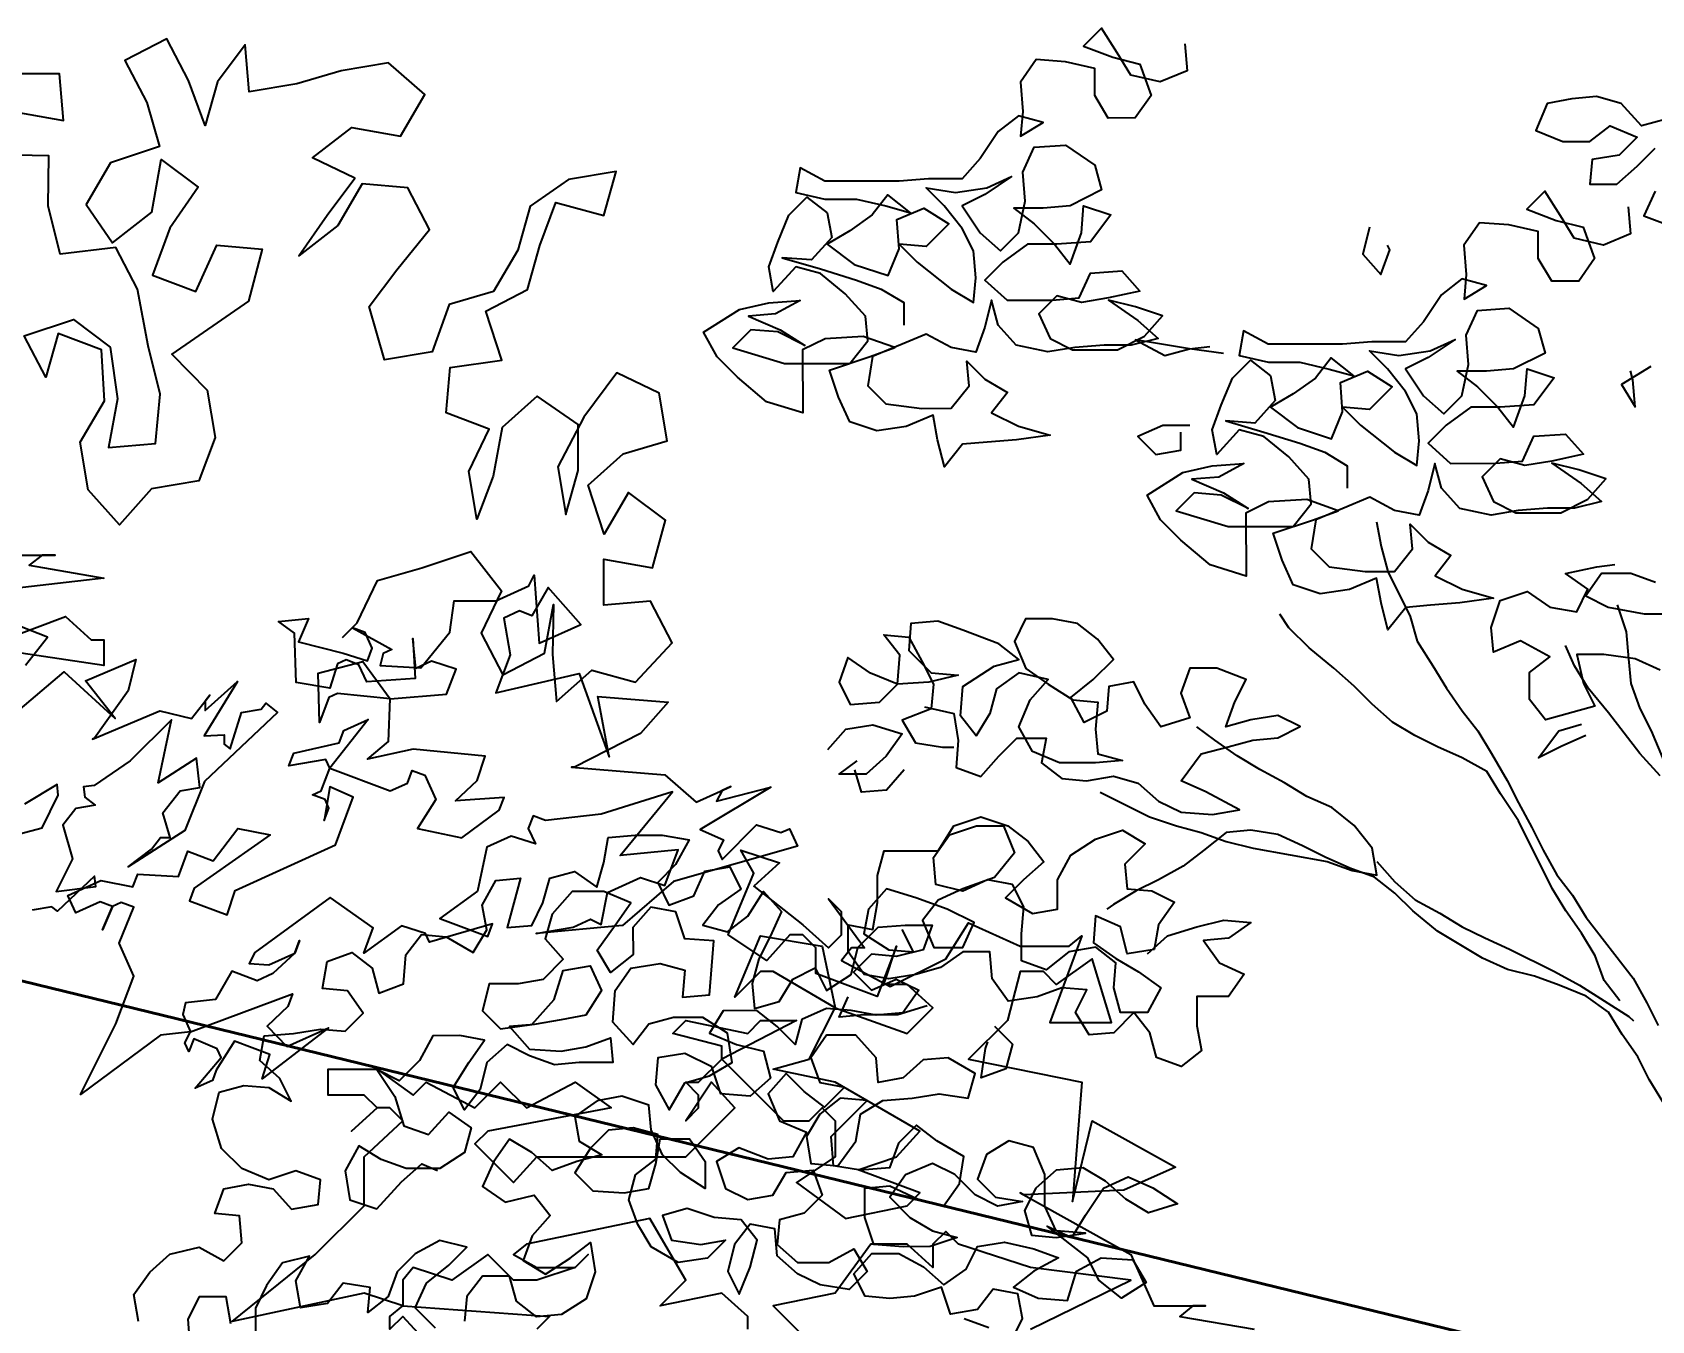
# Model space of a CAD drawing. Header units: millimetres. Extents: x 684983 to 685377, y 990360 to 990509.
# Drawn here: x 685204.124 to 685204.798, y 990444.758 to 990445.294 of the extents above; entities that cross this region are included whole.
import ezdxf

# ---------------------------------------------------------------- set-up
doc = ezdxf.new("R2010")
doc.units = ezdxf.units.MM
doc.header["$PDMODE"] = 35
doc.header["$PDSIZE"] = 0.2
doc.layers.add('BD', color=1, linetype='Continuous', lineweight=40)
for name, color, linetype in [('dim', 7, 'Continuous'), ('MAHAGONY', 7, 'Continuous'), ('SYMBOLS', 7, 'Continuous'), ('VENGA TREE', 7, 'Continuous')]:
    doc.layers.add(name, color=color, linetype=linetype)
doc.styles.add('DIM', font='ARIALN.TTF', dxfattribs={"width": 0.8, "height": 1})
doc.dimstyles.get("Standard").update_dxf_attribs({"dimtxt": 1, "dimasz": 0.18, "dimexe": 0.18, "dimexo": 0.0625, "dimgap": 0.09, "dimtad": 0, "dimrnd": 0.05, "dimzin": 0, "dimdsep": 46, "dimtxsty": 'DIM', "dimcen": 0.09, "dimse1": 1, "dimse2": 1, "dimsd1": 1, "dimsd2": 1, "dimadec": 0, "dimazin": 0, "dimtfac": 1, "dimtix": 1, "dimtofl": 0, "dimtmove": 2, "dimatfit": 3, "dimfxl": 0, "dimtolj": 1, "dimtzin": 0, "dimarcsym": 0})

# ---------------------------------------------------------------- blocks, each defined once
blk = doc.blocks.new('*D57')
at = {"layer": 'Defpoints', "color": 0, "transparency": 16777216}
for p in [(685192.35967, 990448.87212), (685192.10547, 990447.83), (685211.20735, 990443.17057)]:
    blk.add_point(p, dxfattribs=at)
at = {"layer": 'dim', "color": 0, "transparency": 16777216, "insert": (685201.91061, 990446.54241), "char_height": 1, "attachment_point": 5, "rotation": 346.29181, "style": 'DIM'}
blk.add_mtext('\\A1;19.65', dxfattribs=at)
blk = doc.blocks.new('TREE30')
at = {"color": 3, "flags": 128}
for points in [[(-0.17676, 2.78255), (-0.18777, 2.77954), (-0.19678, 2.78954), (-0.2078, 2.79253), (-0.2188, 2.79152), (-0.22981, 2.78951), (-0.23481, 2.7775), (-0.22279, 2.7725), (-0.21078, 2.77252), (-0.20178, 2.77953), (-0.18976, 2.77454), (-0.19776, 2.76652), (-0.20977, 2.76451), (-0.21076, 2.7535), (-0.19875, 2.75351), (-0.18975, 2.76152), (-0.18175, 2.76954)], [(-0.18174, 2.75052), (-0.18673, 2.73951), (-0.17371, 2.73452)], [(-0.39102, 2.81607), (-0.39, 2.80406), (-0.40201, 2.79904), (-0.41502, 2.80203), (-0.42104, 2.81204), (-0.42805, 2.82304), (-0.43605, 2.81502), (-0.42304, 2.81003), (-0.41102, 2.80704), (-0.40601, 2.79303), (-0.413, 2.78302), (-0.42501, 2.78301), (-0.43103, 2.79301), (-0.43104, 2.80502), (-0.44405, 2.80801), (-0.45707, 2.809), (-0.46406, 2.79899), (-0.46305, 2.78598), (-0.46404, 2.77497), (-0.45404, 2.78098), (-0.46505, 2.78397), (-0.47405, 2.77696), (-0.48205, 2.76494), (-0.49005, 2.75593), (-0.50506, 2.75591), (-0.51807, 2.7549), (-0.5511, 2.75487), (-0.56211, 2.76086), (-0.5641, 2.74985), (-0.55109, 2.74686), (-0.53708, 2.74687), (-0.52406, 2.74388), (-0.51305, 2.74089), (-0.52307, 2.74889), (-0.53006, 2.73987), (-0.54007, 2.73286), (-0.55007, 2.72685), (-0.53805, 2.71785), (-0.52303, 2.71286), (-0.51804, 2.72487), (-0.51905, 2.73788), (-0.50705, 2.7429), (-0.49603, 2.7359), (-0.50603, 2.72589), (-0.51804, 2.72687), (-0.51003, 2.71888), (-0.495, 2.70688), (-0.48499, 2.70088), (-0.484, 2.71189), (-0.48501, 2.7239), (-0.49003, 2.73391), (-0.49804, 2.74391), (-0.50606, 2.75191), (-0.49304, 2.74992), (-0.47903, 2.75193), (-0.46803, 2.75695), (-0.48003, 2.74893), (-0.49003, 2.74392), (-0.48202, 2.73191), (-0.473, 2.72391), (-0.465, 2.73193), (-0.46201, 2.74594), (-0.46303, 2.75895), (-0.45803, 2.76997), (-0.44402, 2.77098), (-0.431, 2.76198), (-0.42799, 2.75098), (-0.44199, 2.74396), (-0.454, 2.74295), (-0.46701, 2.74294), (-0.458, 2.73594), (-0.44898, 2.72694), (-0.44197, 2.71794), (-0.43698, 2.73195), (-0.43599, 2.74396), (-0.42397, 2.73997), (-0.43297, 2.72795), (-0.44798, 2.72694), (-0.46099, 2.72693), (-0.472, 2.71891), (-0.48, 2.7109), (-0.46998, 2.7019), (-0.44996, 2.70192), (-0.43795, 2.70293), (-0.43296, 2.71394), (-0.41895, 2.71496), (-0.41093, 2.70596), (-0.42494, 2.70294), (-0.43695, 2.70093), (-0.44796, 2.70392), (-0.45596, 2.69591), (-0.45095, 2.6849), (-0.44093, 2.67991), (-0.42092, 2.67992), (-0.40891, 2.68594), (-0.40091, 2.69495), (-0.41293, 2.69895), (-0.42494, 2.70194), (-0.41192, 2.69294), (-0.40291, 2.68494), (-0.41491, 2.68193), (-0.42692, 2.68192), (-0.43993, 2.68091), (-0.45194, 2.67889), (-0.46596, 2.68188), (-0.47397, 2.69088), (-0.47698, 2.70189), (-0.47998, 2.68988), (-0.48397, 2.67887), (-0.49498, 2.68086), (-0.506, 2.68685), (-0.53001, 2.67682), (-0.532, 2.66381), (-0.52398, 2.65581), (-0.50797, 2.65382), (-0.49496, 2.65383), (-0.48696, 2.66385), (-0.48797, 2.67486), (-0.47996, 2.66686), (-0.46994, 2.66086), (-0.47694, 2.65185), (-0.46492, 2.64585), (-0.45091, 2.64186), (-0.46592, 2.63985), (-0.47893, 2.63884), (-0.48994, 2.63783), (-0.49793, 2.62781), (-0.50095, 2.63982), (-0.50296, 2.65082), (-0.51497, 2.64581), (-0.52797, 2.6438), (-0.53999, 2.64779), (-0.545, 2.65879), (-0.54902, 2.6708), (-0.53101, 2.67682), (-0.52, 2.68083), (-0.53402, 2.68583), (-0.55103, 2.68481), (-0.56104, 2.6798), (-0.56101, 2.65177), (-0.57703, 2.65676), (-0.59005, 2.66776), (-0.59907, 2.67676), (-0.60508, 2.68776), (-0.58908, 2.69779), (-0.57607, 2.7008), (-0.56206, 2.70181), (-0.57306, 2.6958), (-0.58507, 2.69479), (-0.57105, 2.68879), (-0.56004, 2.6818), (-0.57205, 2.68779), (-0.58406, 2.68878), (-0.59206, 2.68077), (-0.56904, 2.67378), (-0.54001, 2.67381), (-0.53201, 2.68383), (-0.53303, 2.69483), (-0.54204, 2.70483), (-0.55306, 2.71383), (-0.56407, 2.71682), (-0.57407, 2.70581), (-0.57608, 2.71681), (-0.57209, 2.72783), (-0.5671, 2.73984), (-0.5591, 2.74786), (-0.55008, 2.74086), (-0.54807, 2.72985), (-0.55707, 2.71983), (-0.57008, 2.72082), (-0.55306, 2.71583), (-0.53704, 2.71084), (-0.52603, 2.70685), (-0.51602, 2.70085), (-0.51601, 2.69085)], [(-0.19374, 2.74351), (-0.19273, 2.7315), (-0.20473, 2.72648), (-0.21775, 2.72947), (-0.22376, 2.73948), (-0.23078, 2.75048), (-0.23878, 2.74246), (-0.22576, 2.73747), (-0.21375, 2.73448), (-0.20873, 2.72047), (-0.21573, 2.71046), (-0.22774, 2.71045), (-0.23375, 2.72045), (-0.23376, 2.73246), (-0.24678, 2.73545), (-0.25979, 2.73644), (-0.26679, 2.72642), (-0.26577, 2.71341), (-0.26676, 2.7024), (-0.25676, 2.70842), (-0.26777, 2.71141), (-0.27677, 2.7044), (-0.28477, 2.69238), (-0.29277, 2.68336), (-0.30778, 2.68335), (-0.32079, 2.68234), (-0.35382, 2.68231), (-0.36483, 2.6883), (-0.36683, 2.67729), (-0.35381, 2.6743), (-0.3398, 2.67431), (-0.32679, 2.67132), (-0.31577, 2.66833), (-0.32579, 2.67633), (-0.33279, 2.66731), (-0.34279, 2.6603), (-0.35279, 2.65428), (-0.34077, 2.64529), (-0.32576, 2.6403), (-0.32076, 2.65231), (-0.32178, 2.66532), (-0.30977, 2.67034), (-0.29876, 2.66334), (-0.30875, 2.65332), (-0.32077, 2.65431), (-0.31275, 2.64631), (-0.29773, 2.63432), (-0.28771, 2.62832), (-0.28672, 2.63933), (-0.28773, 2.65134), (-0.29275, 2.66135), (-0.30076, 2.67135), (-0.30878, 2.67935), (-0.29577, 2.67736), (-0.28176, 2.67937), (-0.27075, 2.68439), (-0.28275, 2.67637), (-0.29276, 2.67135), (-0.28474, 2.65935), (-0.27572, 2.65135), (-0.26773, 2.65937), (-0.26474, 2.67338), (-0.26575, 2.68639), (-0.26075, 2.69741), (-0.24674, 2.69842), (-0.23372, 2.68942), (-0.23071, 2.67842), (-0.24472, 2.6714), (-0.25673, 2.67039), (-0.26974, 2.67037), (-0.26072, 2.66338), (-0.25171, 2.65438), (-0.24469, 2.64538), (-0.2397, 2.65939), (-0.23871, 2.6714), (-0.2267, 2.66741), (-0.23569, 2.65539), (-0.25071, 2.65438), (-0.26372, 2.65437), (-0.27472, 2.64635), (-0.28272, 2.63834), (-0.2727, 2.62934), (-0.25268, 2.62936), (-0.24068, 2.63037), (-0.23568, 2.64138), (-0.22167, 2.64239), (-0.21366, 2.63339), (-0.22766, 2.63038), (-0.23967, 2.62837), (-0.25069, 2.63136), (-0.25868, 2.62334), (-0.25367, 2.61234), (-0.24366, 2.60734), (-0.22364, 2.60736), (-0.21164, 2.61338), (-0.20364, 2.62239), (-0.21565, 2.62639), (-0.22766, 2.62938), (-0.21464, 2.62038), (-0.20563, 2.61238), (-0.21764, 2.60937), (-0.22965, 2.60936), (-0.24266, 2.60835), (-0.25467, 2.60633), (-0.26868, 2.60932), (-0.2767, 2.61832), (-0.27971, 2.62933), (-0.2827, 2.61732), (-0.28669, 2.6063), (-0.2977, 2.6083), (-0.30872, 2.61429), (-0.33273, 2.60426), (-0.33472, 2.59125), (-0.32671, 2.58325), (-0.31069, 2.58126), (-0.29768, 2.58127), (-0.28968, 2.59129), (-0.29069, 2.6023), (-0.28268, 2.5943), (-0.27266, 2.5883), (-0.27966, 2.57929), (-0.26765, 2.57329), (-0.25363, 2.5693), (-0.26864, 2.56729), (-0.28165, 2.56628), (-0.29266, 2.56526), (-0.30066, 2.55525), (-0.30367, 2.56726), (-0.30568, 2.57826), (-0.31769, 2.57325), (-0.3307, 2.57123), (-0.34271, 2.57523), (-0.34773, 2.58623), (-0.35174, 2.59824), (-0.33373, 2.60426), (-0.32272, 2.60827), (-0.33674, 2.61326), (-0.35375, 2.61225), (-0.36376, 2.60723), (-0.36373, 2.57921), (-0.37975, 2.5842), (-0.39277, 2.5952), (-0.40179, 2.6042), (-0.4078, 2.6152), (-0.3918, 2.62522), (-0.37879, 2.62824), (-0.36478, 2.62925), (-0.37578, 2.62324), (-0.38779, 2.62223), (-0.37378, 2.61623), (-0.36276, 2.60924), (-0.37478, 2.61523), (-0.38679, 2.61622), (-0.39479, 2.60821), (-0.37176, 2.60122), (-0.34274, 2.60125), (-0.33474, 2.61126), (-0.33575, 2.62227), (-0.34477, 2.63227), (-0.35578, 2.64127), (-0.3668, 2.64426), (-0.37679, 2.63325), (-0.37881, 2.64425), (-0.37481, 2.65527), (-0.36982, 2.66728), (-0.36182, 2.67529), (-0.35281, 2.6683), (-0.35079, 2.65729), (-0.35979, 2.64727), (-0.3728, 2.64826), (-0.35579, 2.64327), (-0.33977, 2.63828), (-0.32875, 2.63429), (-0.31874, 2.62829), (-0.31873, 2.61829)], [(-0.38882, 2.64625), (-0.40083, 2.64623), (-0.41183, 2.64122), (-0.40382, 2.63322), (-0.39281, 2.63523), (-0.39282, 2.64324)], [(-0.18158, 2.57638), (-0.19259, 2.58037), (-0.2056, 2.58036), (-0.2126, 2.57034), (-0.20258, 2.56535), (-0.18657, 2.56236), (-0.17456, 2.56237)], [(-0.17954, 2.53734), (-0.19055, 2.54234), (-0.20457, 2.54433), (-0.21658, 2.54432), (-0.21356, 2.53131), (-0.20855, 2.5213), (-0.23056, 2.51528), (-0.23758, 2.52428), (-0.23759, 2.53629), (-0.22859, 2.5433), (-0.2416, 2.5503), (-0.25361, 2.54528), (-0.25462, 2.55629), (-0.25063, 2.56831), (-0.23862, 2.57232), (-0.22861, 2.56532), (-0.21659, 2.56333), (-0.2116, 2.57335), (-0.22161, 2.58034), (-0.2076, 2.58336), (-0.1996, 2.58437)], [(-0.54982, 2.50198), (-0.54182, 2.51099), (-0.52981, 2.513), (-0.5168, 2.50901), (-0.5238, 2.499), (-0.5328, 2.49098), (-0.54481, 2.49097), (-0.5368, 2.49698)], [(-0.51578, 2.493), (-0.52378, 2.48398), (-0.53479, 2.48297), (-0.5378, 2.49298)], [(-0.40762, 2.41103), (-0.39862, 2.41904), (-0.38561, 2.42306), (-0.3736, 2.42607), (-0.36159, 2.42508), (-0.37159, 2.41807), (-0.3826, 2.41706), (-0.37559, 2.40705), (-0.36457, 2.40206), (-0.37157, 2.39205), (-0.38558, 2.39203), (-0.38557, 2.37902), (-0.38356, 2.36801), (-0.39256, 2.361), (-0.40357, 2.36499), (-0.40658, 2.376), (-0.4136, 2.385), (-0.4226, 2.37599), (-0.43361, 2.37497), (-0.43962, 2.38498), (-0.43462, 2.39499), (-0.44564, 2.39598), (-0.45664, 2.39197), (-0.46965, 2.38995), (-0.47667, 2.39996), (-0.47768, 2.41197), (-0.48969, 2.41195), (-0.49969, 2.40494), (-0.5107, 2.40193), (-0.5227, 2.39991), (-0.53372, 2.40191), (-0.54073, 2.41191), (-0.54074, 2.42392), (-0.52973, 2.42193), (-0.52774, 2.43394), (-0.52775, 2.44595), (-0.52476, 2.45696), (-0.50074, 2.45698), (-0.49374, 2.468), (-0.48174, 2.47201), (-0.46972, 2.46802), (-0.46071, 2.46102), (-0.45369, 2.45202), (-0.46269, 2.44401), (-0.47069, 2.43599), (-0.45868, 2.429), (-0.44767, 2.43101), (-0.44768, 2.44402), (-0.44169, 2.45503), (-0.43068, 2.46205), (-0.41868, 2.46607), (-0.40866, 2.46007), (-0.41766, 2.45105), (-0.41665, 2.44004), (-0.40564, 2.43905), (-0.39563, 2.43406), (-0.40262, 2.42404), (-0.40462, 2.41303), (-0.41662, 2.41102), (-0.41964, 2.42303), (-0.43065, 2.42802), (-0.43164, 2.41601), (-0.42163, 2.40901), (-0.41161, 2.40302), (-0.4016, 2.39602), (-0.40759, 2.38501), (-0.4196, 2.385), (-0.42262, 2.396), (-0.42162, 2.40701), (-0.43064, 2.41401), (-0.44265, 2.412), (-0.45265, 2.40398), (-0.46366, 2.40797), (-0.46367, 2.41998), (-0.46268, 2.432), (-0.4677, 2.442), (-0.47871, 2.44399), (-0.48971, 2.43898), (-0.50172, 2.44197), (-0.50274, 2.45398), (-0.49574, 2.46399), (-0.48373, 2.46801), (-0.47172, 2.46802), (-0.46671, 2.45601), (-0.47571, 2.44499), (-0.48971, 2.43998), (-0.50072, 2.43496), (-0.50772, 2.42595), (-0.5027, 2.41394), (-0.48969, 2.41396), (-0.48469, 2.42497), (-0.49671, 2.43096), (-0.51073, 2.43596), (-0.52374, 2.43995), (-0.53174, 2.43093), (-0.53373, 2.41992), (-0.52272, 2.41292), (-0.51171, 2.41193), (-0.51672, 2.42194)], [(-0.48922, 2.24877), (-0.47821, 2.24477)], [(-0.46919, 2.23677), (-0.4632, 2.24879), (-0.46521, 2.2598), (-0.47622, 2.26179), (-0.48322, 2.25278), (-0.49523, 2.25076), (-0.49924, 2.26277), (-0.51125, 2.25875), (-0.52226, 2.25774), (-0.53327, 2.25873), (-0.53828, 2.26874), (-0.53028, 2.27775), (-0.51827, 2.27776), (-0.50726, 2.27177), (-0.49824, 2.26377), (-0.48824, 2.27079), (-0.48325, 2.2808), (-0.47124, 2.28281), (-0.45822, 2.27982), (-0.44721, 2.27583), (-0.45821, 2.26981), (-0.46722, 2.2628), (-0.4562, 2.2578), (-0.44319, 2.25682), (-0.4392, 2.26983), (-0.42819, 2.27585), (-0.41418, 2.27486), (-0.40817, 2.26485), (-0.41917, 2.25784), (-0.42919, 2.26584), (-0.4342, 2.27584), (-0.45223, 2.28984), (-0.44121, 2.28484), (-0.43522, 2.29486), (-0.42722, 2.30687), (-0.41622, 2.31189), (-0.4052, 2.30689), (-0.39419, 2.2999), (-0.4072, 2.29588), (-0.41721, 2.30188), (-0.42622, 2.30988), (-0.43624, 2.31587), (-0.44825, 2.31486), (-0.45725, 2.30685), (-0.46224, 2.29683), (-0.45923, 2.28583), (-0.44822, 2.28483), (-0.43521, 2.28685), (-0.44822, 2.28784), (-0.45324, 2.29884), (-0.45325, 2.31285), (-0.45826, 2.32486), (-0.46928, 2.32785), (-0.47928, 2.32184), (-0.48327, 2.31082), (-0.47526, 2.30283), (-0.46325, 2.30083), (-0.47425, 2.29882), (-0.48427, 2.30382), (-0.49328, 2.31282), (-0.5033, 2.31781), (-0.5153, 2.3128), (-0.5223, 2.30278), (-0.51328, 2.29378), (-0.50327, 2.28779), (-0.49226, 2.28479), (-0.50426, 2.28078), (-0.51627, 2.28077), (-0.52929, 2.28176), (-0.5333, 2.29376), (-0.53331, 2.30678), (-0.5223, 2.30779), (-0.50929, 2.30179), (-0.49828, 2.2988), (-0.49128, 2.30882), (-0.48929, 2.32083), (-0.5013, 2.32782), (-0.51032, 2.33482), (-0.51832, 2.32681), (-0.52231, 2.31579), (-0.53532, 2.31478), (-0.54733, 2.31677), (-0.54835, 2.32978), (-0.53235, 2.34581), (-0.54436, 2.3468), (-0.55336, 2.33979), (-0.55936, 2.32977), (-0.55734, 2.31776), (-0.54533, 2.31677), (-0.53733, 2.32779), (-0.53534, 2.3398), (-0.52534, 2.34582), (-0.51233, 2.34683), (-0.50032, 2.34884), (-0.48731, 2.34685), (-0.48432, 2.35786), (-0.49633, 2.36486), (-0.50734, 2.36385), (-0.51634, 2.35583), (-0.52735, 2.35382), (-0.52836, 2.36483), (-0.53738, 2.37483), (-0.55039, 2.37482), (-0.55739, 2.3648), (-0.55337, 2.3538), (-0.54236, 2.35181), (-0.55136, 2.34279), (-0.56037, 2.34979), (-0.56839, 2.35779), (-0.57639, 2.34877), (-0.57137, 2.33677), (-0.55936, 2.33177), (-0.56535, 2.32076), (-0.57636, 2.31975), (-0.58938, 2.32474), (-0.59938, 2.31873), (-0.59536, 2.30672), (-0.58535, 2.30172), (-0.57434, 2.30374), (-0.56835, 2.31375), (-0.55634, 2.31476), (-0.55233, 2.30376), (-0.56032, 2.29574), (-0.57133, 2.29273), (-0.57232, 2.28172), (-0.56331, 2.27372), (-0.5493, 2.27373), (-0.53829, 2.27975), (-0.53228, 2.26975), (-0.54028, 2.26173), (-0.55329, 2.26372), (-0.5633, 2.26872), (-0.57232, 2.27671), (-0.57333, 2.28872), (-0.58434, 2.29072), (-0.59134, 2.2817), (-0.59433, 2.26969), (-0.58932, 2.25968), (-0.58432, 2.2717), (-0.58133, 2.28371), (-0.58835, 2.29271), (-0.60036, 2.2937), (-0.61237, 2.2977), (-0.62338, 2.29468), (-0.61936, 2.28368), (-0.60635, 2.28169), (-0.59534, 2.2837), (-0.60334, 2.27569), (-0.61635, 2.27367), (-0.62837, 2.28067), (-0.63438, 2.29067), (-0.6384, 2.30168), (-0.6354, 2.31269), (-0.6264, 2.3197), (-0.62541, 2.33071), (-0.63642, 2.3337), (-0.64743, 2.33269), (-0.65543, 2.32468), (-0.66243, 2.31366), (-0.65441, 2.30566), (-0.6404, 2.30468), (-0.62939, 2.30669), (-0.6264, 2.3177), (-0.62441, 2.32871), (-0.6114, 2.32872), (-0.60438, 2.31872), (-0.60437, 2.30671), (-0.61539, 2.31371), (-0.6234, 2.32171), (-0.62842, 2.33271), (-0.62943, 2.34372), (-0.64144, 2.34771), (-0.65245, 2.3457), (-0.66245, 2.33868), (-0.66044, 2.32768), (-0.65042, 2.32168), (-0.66143, 2.31867), (-0.67244, 2.31465), (-0.68145, 2.32265), (-0.69147, 2.32865), (-0.69846, 2.31863), (-0.70346, 2.30762), (-0.69344, 2.30062), (-0.68043, 2.30364), (-0.67342, 2.29464), (-0.68142, 2.28562), (-0.68541, 2.27461), (-0.6754, 2.26861), (-0.66439, 2.27563), (-0.65539, 2.28264), (-0.65338, 2.26963), (-0.65737, 2.25762), (-0.66838, 2.2506), (-0.67938, 2.24959), (-0.6884, 2.25659), (-0.69141, 2.2676), (-0.70342, 2.26759), (-0.71042, 2.25857), (-0.71141, 2.24756)], [(-0.72442, 2.24455), (-0.73343, 2.25355), (-0.72844, 2.26456), (-0.71844, 2.27258), (-0.71044, 2.28059), (-0.72245, 2.28358), (-0.73346, 2.27757), (-0.74145, 2.26955), (-0.74545, 2.25854), (-0.75445, 2.25153), (-0.75346, 2.26254), (-0.76547, 2.26453), (-0.77247, 2.25551), (-0.78448, 2.2535), (-0.78649, 2.26551), (-0.78049, 2.27652), (-0.7925, 2.27351), (-0.7995, 2.2635), (-0.80449, 2.25348), (-0.80448, 2.24147)], [(-0.8155, 2.24647), (-0.81751, 2.25847), (-0.82952, 2.25846), (-0.83451, 2.24845), (-0.8335, 2.23444)], [(-0.85653, 2.24743), (-0.85854, 2.25944), (-0.85155, 2.26945), (-0.84255, 2.27747), (-0.82954, 2.28048), (-0.81852, 2.27449), (-0.81052, 2.2825), (-0.81154, 2.29451), (-0.82255, 2.2955), (-0.81855, 2.30651), (-0.80755, 2.30853), (-0.79654, 2.30653), (-0.78852, 2.29753), (-0.77651, 2.29955), (-0.77552, 2.31056), (-0.78653, 2.31455), (-0.79854, 2.31054), (-0.81056, 2.31553), (-0.81957, 2.32453), (-0.82359, 2.33754), (-0.82059, 2.34955), (-0.80959, 2.35256), (-0.79858, 2.35157), (-0.78856, 2.34557), (-0.79358, 2.35558), (-0.80259, 2.36358), (-0.8006, 2.37459), (-0.78759, 2.3756), (-0.77558, 2.37761), (-0.76457, 2.37662), (-0.75657, 2.38464), (-0.76359, 2.39464), (-0.7746, 2.39563), (-0.77261, 2.40764), (-0.7616, 2.41166), (-0.75259, 2.40466), (-0.74957, 2.39365), (-0.73857, 2.39766), (-0.73758, 2.41068), (-0.73058, 2.41969), (-0.71957, 2.4187), (-0.70756, 2.41171), (-0.70156, 2.42172), (-0.70357, 2.43273), (-0.69758, 2.44374), (-0.68657, 2.44475), (-0.69255, 2.42273), (-0.68154, 2.42374), (-0.67655, 2.43375), (-0.67356, 2.44476), (-0.66255, 2.44778), (-0.65254, 2.44078), (-0.64954, 2.45179), (-0.64755, 2.4628), (-0.63554, 2.46382), (-0.62353, 2.46383), (-0.61152, 2.46184), (-0.61752, 2.45082), (-0.62551, 2.44281), (-0.6205, 2.4328), (-0.6095, 2.43682), (-0.6045, 2.44783), (-0.59349, 2.44984), (-0.58848, 2.43984), (-0.59848, 2.43282), (-0.60548, 2.42381), (-0.59447, 2.42082), (-0.58547, 2.42783), (-0.57847, 2.43885), (-0.57046, 2.42985), (-0.57545, 2.41883), (-0.58045, 2.40882), (-0.58344, 2.39781), (-0.58243, 2.3868), (-0.57142, 2.38981), (-0.56542, 2.39983), (-0.55542, 2.40484), (-0.55041, 2.39483), (-0.5394, 2.40185), (-0.53641, 2.41386), (-0.52741, 2.42288), (-0.5154, 2.42389), (-0.50339, 2.4239), (-0.50739, 2.41289), (-0.51939, 2.40988), (-0.5304, 2.41087), (-0.5384, 2.40285), (-0.53039, 2.39485), (-0.51939, 2.39987), (-0.50937, 2.39487), (-0.51637, 2.38486), (-0.52838, 2.38385), (-0.53939, 2.38584), (-0.5504, 2.38683), (-0.5614, 2.38181), (-0.5644, 2.3708), (-0.57241, 2.3788), (-0.58143, 2.3858), (-0.59644, 2.38578), (-0.60243, 2.37577), (-0.59042, 2.37078), (-0.57841, 2.36779), (-0.57539, 2.35578), (-0.58439, 2.34776), (-0.5974, 2.34875), (-0.60142, 2.36076), (-0.61343, 2.36675), (-0.62544, 2.36474), (-0.62643, 2.35273), (-0.62042, 2.34173), (-0.61342, 2.35374), (-0.60242, 2.35675), (-0.59241, 2.36277), (-0.59443, 2.37578), (-0.60544, 2.38277), (-0.61845, 2.38276), (-0.62946, 2.37975), (-0.63646, 2.37074), (-0.64547, 2.38074), (-0.64449, 2.39475), (-0.63749, 2.40476), (-0.62448, 2.40678), (-0.61347, 2.40378), (-0.61446, 2.39177), (-0.60245, 2.39279), (-0.60146, 2.4058), (-0.60047, 2.41681), (-0.61348, 2.4178), (-0.6175, 2.4298), (-0.62851, 2.43179), (-0.63651, 2.42278), (-0.63649, 2.41077), (-0.6465, 2.40275), (-0.65251, 2.41276), (-0.64451, 2.42377), (-0.63752, 2.43379), (-0.64953, 2.43878), (-0.66354, 2.43877), (-0.67254, 2.42875), (-0.67553, 2.41774), (-0.66752, 2.40874), (-0.67652, 2.39972), (-0.68753, 2.39771), (-0.70054, 2.3977), (-0.70353, 2.38569), (-0.69551, 2.37769), (-0.6815, 2.3797), (-0.67151, 2.39072), (-0.66751, 2.40373), (-0.65551, 2.40575), (-0.65049, 2.39474), (-0.65749, 2.38373), (-0.6685, 2.38172), (-0.6805, 2.3797), (-0.69151, 2.37869), (-0.6825, 2.36869), (-0.66848, 2.3677), (-0.65747, 2.36972), (-0.64647, 2.37373), (-0.64546, 2.36272), (-0.66047, 2.36271), (-0.67148, 2.3617), (-0.68249, 2.36569), (-0.69251, 2.37068), (-0.70151, 2.36267), (-0.7045, 2.35066), (-0.7115, 2.34164), (-0.71651, 2.35165), (-0.70951, 2.36266), (-0.70252, 2.37268), (-0.71353, 2.37467), (-0.72554, 2.37466), (-0.73153, 2.36364), (-0.74053, 2.35463), (-0.75054, 2.35962), (-0.74253, 2.34762), (-0.73851, 2.33461), (-0.7275, 2.33062), (-0.7185, 2.34063), (-0.70849, 2.33364), (-0.71148, 2.32263), (-0.72248, 2.31561), (-0.73749, 2.3156), (-0.74851, 2.31959), (-0.75852, 2.32559), (-0.76452, 2.31457), (-0.7625, 2.30156), (-0.75049, 2.29757), (-0.73949, 2.30959), (-0.73049, 2.3176), (-0.72348, 2.31461)], [(-0.50568, 2.38792), (-0.51869, 2.3839), (-0.5337, 2.38389), (-0.54471, 2.38288), (-0.54071, 2.39189)], [(-0.47564, 2.37894), (-0.46763, 2.37094), (-0.47062, 2.35993), (-0.48163, 2.35591), (-0.47964, 2.36893), (-0.47864, 2.37193)]]:
    blk.add_lwpolyline(points, dxfattribs=at)
at = {"flags": 128}
for points in [[(-0.30883, 2.73439), (-0.31182, 2.72238), (-0.30381, 2.71338), (-0.29981, 2.72439), (-0.30081, 2.72639)], [(-0.37383, 2.67829), (-0.38885, 2.68027), (-0.41287, 2.68426), (-0.39985, 2.67726), (-0.38885, 2.68027), (-0.37984, 2.68128)], [(-0.18367, 2.67246), (-0.19667, 2.66444), (-0.19066, 2.65443), (-0.19167, 2.66644), (-0.19267, 2.67045)], [(-0.21254, 2.50829), (-0.22354, 2.50328), (-0.23355, 2.49826), (-0.22455, 2.51028), (-0.21455, 2.51329)]]:
    blk.add_lwpolyline(points, dxfattribs=at)
at = {"color": 15, "flags": 128}
for points in [[(-0.30571, 2.60328), (-0.30369, 2.59228), (-0.30068, 2.58127), (-0.29065, 2.56126), (-0.28764, 2.55026), (-0.28063, 2.53925), (-0.27461, 2.52925), (-0.2676, 2.51925), (-0.26058, 2.51025), (-0.25457, 2.50024), (-0.24755, 2.48824), (-0.24254, 2.47824), (-0.23652, 2.46723), (-0.23151, 2.45723), (-0.22549, 2.44622), (-0.21848, 2.43722), (-0.21247, 2.42722), (-0.19142, 2.40022), (-0.18541, 2.38921), (-0.18039, 2.37921)], [(-0.1795, 2.4903), (-0.18851, 2.5003), (-0.20254, 2.51831), (-0.21156, 2.52931), (-0.21757, 2.53931), (-0.22158, 2.54832)], [(-0.19858, 2.56635), (-0.19457, 2.55434), (-0.19356, 2.54234), (-0.19254, 2.53133), (-0.18853, 2.52032), (-0.18352, 2.51032), (-0.1785, 2.49831), (-0.17248, 2.4763), (-0.17047, 2.46529), (-0.16845, 2.45328), (-0.16544, 2.44128), (-0.16142, 2.42827), (-0.16042, 2.42326)], [(-0.19742, 2.3902), (-0.20443, 2.3992), (-0.20845, 2.41021), (-0.21446, 2.42021), (-0.22148, 2.43021), (-0.22749, 2.44022), (-0.24253, 2.47023), (-0.25055, 2.48223), (-0.25656, 2.49224), (-0.26758, 2.49823), (-0.27859, 2.50322), (-0.2886, 2.50822), (-0.29862, 2.51422), (-0.30763, 2.52221), (-0.31565, 2.53021), (-0.32466, 2.53821), (-0.33568, 2.54721), (-0.3447, 2.55621), (-0.3487, 2.56221)], [(-0.4287, 2.48307), (-0.40667, 2.47208), (-0.39466, 2.46809), (-0.38365, 2.4651), (-0.37263, 2.4611), (-0.36062, 2.45811), (-0.32759, 2.45214), (-0.31657, 2.44814), (-0.30556, 2.44615), (-0.30757, 2.45816), (-0.31559, 2.46816), (-0.32561, 2.47616), (-0.33662, 2.48115), (-0.34663, 2.48715), (-0.35765, 2.49314), (-0.36766, 2.49914), (-0.37768, 2.50614), (-0.38569, 2.51213)], [(-0.17836, 2.34518), (-0.18438, 2.35519), (-0.18939, 2.36519), (-0.1964, 2.37519), (-0.20242, 2.38519), (-0.21243, 2.39219), (-0.22445, 2.39718), (-0.23546, 2.40118), (-0.24747, 2.40417), (-0.25849, 2.40916), (-0.27852, 2.42116), (-0.28953, 2.43015), (-0.29755, 2.43815), (-0.30656, 2.44515), (-0.31758, 2.44914), (-0.32859, 2.45414), (-0.3386, 2.45913), (-0.34962, 2.46413), (-0.36163, 2.46612), (-0.37264, 2.46511), (-0.38264, 2.45709), (-0.39164, 2.45008), (-0.40264, 2.44406), (-0.41265, 2.43905), (-0.42265, 2.43303), (-0.42565, 2.43103)], [(-0.30557, 2.45216), (-0.29755, 2.44316), (-0.28854, 2.43516), (-0.27752, 2.42916), (-0.26751, 2.42317), (-0.2575, 2.41817), (-0.24648, 2.41318), (-0.22646, 2.40319), (-0.21544, 2.39719), (-0.19341, 2.3832), (-0.19141, 2.3812)]]:
    blk.add_lwpolyline(points, dxfattribs=at)
at = {"color": 105, "flags": 128}
blk.add_lwpolyline([(-0.5068, 2.52103), (-0.49379, 2.51804), (-0.49177, 2.50603), (-0.49276, 2.49402), (-0.48175, 2.49003), (-0.47375, 2.49904), (-0.46575, 2.50706), (-0.45274, 2.50707), (-0.45473, 2.49606), (-0.44572, 2.48906), (-0.43471, 2.48807), (-0.4227, 2.49008), (-0.41169, 2.48709), (-0.40267, 2.47909), (-0.39266, 2.4741), (-0.37865, 2.47311), (-0.36664, 2.47512), (-0.38166, 2.48311), (-0.39267, 2.48811), (-0.38368, 2.50013), (-0.37167, 2.50314), (-0.36066, 2.50615), (-0.34966, 2.50716), (-0.33965, 2.51218), (-0.34966, 2.51717), (-0.36167, 2.51516), (-0.37268, 2.51215), (-0.36869, 2.52316), (-0.36369, 2.53317), (-0.37671, 2.53816), (-0.38872, 2.53815), (-0.39271, 2.52714), (-0.3887, 2.51613), (-0.4017, 2.51212), (-0.40872, 2.52212), (-0.41373, 2.53213), (-0.42474, 2.53011), (-0.42573, 2.5191), (-0.43573, 2.51409), (-0.44175, 2.52509), (-0.43175, 2.53311), (-0.42275, 2.54213), (-0.42976, 2.55113), (-0.43878, 2.55812), (-0.44979, 2.56012), (-0.4618, 2.56011), (-0.46679, 2.55009), (-0.46178, 2.53809), (-0.45176, 2.53109), (-0.44075, 2.52409), (-0.42974, 2.5231), (-0.43073, 2.51109), (-0.42972, 2.50008), (-0.4187, 2.49709), (-0.43071, 2.49608), (-0.44673, 2.49606), (-0.45874, 2.50106), (-0.46476, 2.51206), (-0.45976, 2.52408), (-0.45177, 2.53309), (-0.46478, 2.53608), (-0.47478, 2.52907), (-0.47777, 2.51806), (-0.48377, 2.50804), (-0.49078, 2.51704), (-0.4898, 2.53005), (-0.47579, 2.53907), (-0.46478, 2.54209), (-0.4738, 2.54909), (-0.48982, 2.55508), (-0.50083, 2.55907), (-0.51284, 2.55806), (-0.51383, 2.54605), (-0.50381, 2.53605), (-0.4918, 2.53506), (-0.50481, 2.53204), (-0.51882, 2.53103), (-0.53084, 2.53602), (-0.54085, 2.54302), (-0.54484, 2.53201), (-0.53983, 2.522), (-0.52682, 2.52301), (-0.51882, 2.53103), (-0.51783, 2.54404), (-0.52485, 2.55304), (-0.51384, 2.55205), (-0.50782, 2.54105), (-0.50281, 2.53104), (-0.5038, 2.52003), (-0.5168, 2.51502), (-0.51079, 2.50501), (-0.49878, 2.50302), (-0.49377, 2.50303)], dxfattribs=at)
blk = doc.blocks.new('A$C7BFB01F8')
at = {"layer": 'SYMBOLS', "color": 99}
for points in [[(3.0037, 2.2825), (3.0129, 2.2916), (3.0256, 2.318), (3.0533, 2.3261), (3.0839, 2.3361), (3.103, 2.3117), (3.0903, 2.2852), (3.1038, 2.2592), (3.1299, 2.2727), (3.1354, 2.3031), (3.1349, 2.2718), (3.1374, 2.2426), (3.1593, 2.2621), (3.1867, 2.2545), (3.2096, 2.2791), (3.196, 2.3051), (3.1668, 2.3026), (3.1668, 2.3314), (3.1972, 2.3259), (3.2053, 2.3558), (3.1823, 2.3731), (3.1671, 2.3471), (3.157, 2.3777), (3.1789, 2.3973), (3.2065, 2.4053), (3.2015, 2.435), (3.175, 2.4477), (3.1543, 2.4201), (3.1381, 2.389), (3.1431, 2.3593), (3.1508, 2.3867), (3.1508, 2.4155), (3.1253, 2.4333), (3.1034, 2.4137), (3.0978, 2.3833), (3.0876, 2.3564), (3.0826, 2.3861), (3.0953, 2.4126), (3.0684, 2.4228), (3.0709, 2.4511), (3.1032, 2.4557), (3.0931, 2.4863), (3.1191, 2.4999), (3.1268, 2.5273), (3.1369, 2.5542), (3.1669, 2.5461), (3.1745, 2.5735), (3.1448, 2.5685), (3.1208, 2.5519), (3.1132, 2.5245), (3.0979, 2.4985), (3.0703, 2.4905), (3.0597, 2.461), (3.0299, 2.456), (3.0203, 2.4892), (3.0376, 2.5122), (3.0579, 2.5373), (3.0444, 2.5633), (3.016, 2.5659), (3.0008, 2.5399), (2.9764, 2.5208), (2.9941, 2.5463), (3.0114, 2.5693), (2.985, 2.582), (3.0094, 2.6011), (3.0398, 2.5956), (3.055, 2.6216), (3.0325, 2.6414), (3.0028, 2.6364), (2.9751, 2.6283), (2.9454, 2.6233), (2.9429, 2.6526), (2.9256, 2.6296), (2.918, 2.6022), (2.9074, 2.6303), (2.8939, 2.6563), (2.8678, 2.6428), (2.8814, 2.6167), (2.8894, 2.5891), (2.8587, 2.579), (2.8435, 2.553), (2.8601, 2.529), (2.8845, 2.5481), (2.8905, 2.581), (2.9135, 2.5637), (2.8958, 2.5382), (2.8851, 2.5087), (2.9121, 2.4985), (2.9252, 2.5275), (2.9536, 2.525), (2.945, 2.4925), (2.897, 2.4594), (2.9191, 2.437), (2.9242, 2.4073), (2.914, 2.3804), (2.8843, 2.3753), (2.8644, 2.3528), (2.8449, 2.3747), (2.8399, 2.4044), (2.8551, 2.4304), (2.8531, 2.4622), (2.8261, 2.4724), (2.8185, 2.445), (2.8049, 2.471), (2.8356, 2.4811), (2.8586, 2.4638), (2.8632, 2.4316), (2.8576, 2.4012), (2.8868, 2.4037), (2.8899, 2.4345), (2.8823, 2.4647), (2.8757, 2.5), (2.8621, 2.526), (2.8273, 2.5219), (2.8198, 2.5521), (2.8203, 2.5834), (2.789, 2.5839)], [(2.7991, 2.6109), (2.8295, 2.6053), (2.827, 2.6345), (2.7983, 2.6346)], [(2.792, 2.334), (2.8242, 2.334), (2.8162, 2.334), (2.8081, 2.3276), (2.8546, 2.3196), (2.7857, 2.3116)], [(2.792, 2.281), (2.8306, 2.2956), (2.8467, 2.281), (2.8546, 2.281), (2.8546, 2.2649), (2.747, 2.281)], [(2.9761, 2.2797), (3.004, 2.2728), (3.0193, 2.268), (3.0222, 2.2759), (3.0178, 2.2856), (3.01, 2.2886), (3.0344, 2.2749), (3.029, 2.2724), (3.0271, 2.2651), (3.0526, 2.2636), (3.0706, 2.2858), (3.0734, 2.3053), (3.0995, 2.3054), (3.1201, 2.3147), (3.1234, 2.3215), (3.1265, 2.2789), (3.1525, 2.2907), (3.1322, 2.3138), (3.122, 2.2961), (3.1142, 2.2991), (3.1044, 2.2946), (3.1084, 2.2717), (3.0995, 2.248), (3.1514, 2.26), (3.1703, 2.208), (3.1631, 2.2456), (3.207, 2.2421), (3.1898, 2.2226), (3.1485, 2.2015), (3.1467, 2.2016), (3.2049, 2.1968), (3.2245, 2.1796), (3.2462, 2.1895), (3.2407, 2.187), (3.2373, 2.1802), (3.2711, 2.189), (3.2271, 2.1626), (3.2417, 2.1562), (3.2382, 2.1493), (3.2407, 2.1439), (3.2622, 2.1655), (3.2775, 2.1606), (3.2829, 2.163), (3.2878, 2.1522), (3.2104, 2.1301), (3.1785, 2.1026), (3.1247, 2.0977), (3.1477, 2.1016), (3.1585, 2.1065), (3.1653, 2.1032), (3.1692, 2.1232), (3.1898, 2.1326), (3.205, 2.1277), (3.2133, 2.1498), (3.177, 2.1463), (3.2098, 2.1861), (3.1652, 2.1722), (3.1305, 2.1682), (3.1227, 2.1712), (3.1197, 2.1633), (3.1241, 2.1536), (3.1089, 2.1584), (3.0937, 2.1515), (3.088, 2.1241), (3.0645, 2.1069), (3.0944, 2.0957), (3.0973, 2.1036), (3.0581, 2.0923), (3.0556, 2.0977), (3.0405, 2.1025), (3.0169, 2.0853), (3.0228, 2.1011), (2.9959, 2.1201), (2.9489, 2.0858), (2.9454, 2.0789), (2.9577, 2.078), (2.9738, 2.0853), (2.9768, 2.0932), (2.9738, 2.0853), (2.9601, 2.0726), (2.9503, 2.0681), (2.9346, 2.074), (2.9244, 2.0564), (2.9057, 2.0543), (2.9039, 2.047), (2.9088, 2.0362), (2.9724, 2.0599), (2.9695, 2.052), (2.9567, 2.0397), (2.969, 2.027), (2.995, 2.0388), (2.9534, 2.0069), (2.9582, 2.0221), (2.9362, 2.0304), (2.9248, 2.0122), (2.9225, 2.0059), (2.9117, 2.001), (2.9279, 2.0201), (2.9254, 2.0255), (2.9108, 2.0319), (2.9078, 2.024), (2.9053, 2.0294), (2.9088, 2.0362), (2.8901, 2.0342), (2.84, 1.9971), (2.8621, 2.0411), (2.8734, 2.0709), (2.8641, 2.0915), (2.8734, 2.114), (2.8655, 2.117), (2.8601, 2.1145), (2.8537, 2.0999), (2.8601, 2.1145), (2.8523, 2.1175), (2.8371, 2.1106), (2.8322, 2.1214), (2.8527, 2.1307), (2.8727, 2.1268), (2.8758, 2.1347), (2.9013, 2.1332), (2.9071, 2.149), (2.9229, 2.1431), (2.9384, 2.1632), (2.9585, 2.1592), (2.911, 2.1259), (2.9081, 2.1181), (2.9316, 2.1092), (2.9366, 2.1245), (2.9992, 2.1529), (3.0104, 2.1828), (2.9958, 2.1893), (2.9923, 2.1681), (2.9952, 2.1759), (2.9928, 2.1813), (2.9849, 2.1843), (2.9903, 2.1868), (2.9957, 2.2009), (2.9933, 2.2063), (2.9702, 2.2023), (2.9732, 2.2102), (3.0016, 2.2166), (3.0046, 2.2245), (3.0196, 2.2313), (2.9957, 2.2009), (3.0334, 2.1867), (3.0443, 2.1916), (3.0472, 2.1995), (3.0551, 2.1965), (3.0619, 2.1814), (3.0505, 2.1633), (3.0781, 2.1574), (3.1016, 2.1746), (3.1046, 2.1825), (3.0742, 2.1804), (3.0878, 2.1932), (3.0928, 2.2084), (3.0477, 2.2128), (3.0193, 2.2064), (3.0325, 2.2176), (3.0335, 2.2441), (3.0006, 2.2475), (2.9952, 2.245), (2.9893, 2.2293), (2.9884, 2.2602), (3.0163, 2.2676), (3.0335, 2.2441), (3.0687, 2.2471), (3.0746, 2.2627), (3.0593, 2.2677), (3.0495, 2.2632), (3.0476, 2.2818), (3.0491, 2.2568), (3.0188, 2.2548), (3.0139, 2.2655), (3.006, 2.2685), (3.0006, 2.266), (2.9958, 2.2509), (2.9747, 2.2543), (2.9737, 2.2851), (2.9638, 2.2924), (2.9825, 2.2944), (2.9761, 2.2797), (2.9761, 2.2797)], [(2.8058, 2.2652), (2.8195, 2.2827), (2.7972, 2.2914)], [(2.7982, 2.2341), (2.8299, 2.2611), (2.8617, 2.232), (2.8432, 2.2554), (2.8747, 2.2687), (2.8699, 2.2491), (2.8489, 2.2196), (2.8476, 2.219), (2.8897, 2.2367), (2.9094, 2.2318), (2.9208, 2.2465), (2.918, 2.2428), (2.918, 2.2368), (2.9382, 2.2551), (2.9173, 2.221), (2.9297, 2.2218), (2.9298, 2.2158), (2.9335, 2.2129), (2.9406, 2.2356), (2.9529, 2.2378), (2.9557, 2.2414), (2.963, 2.2357), (2.9175, 2.1925), (2.9053, 2.162), (2.8699, 2.1393), (2.8844, 2.1502), (2.8901, 2.1575), (2.896, 2.1576), (2.8914, 2.1729), (2.9023, 2.1868), (2.9146, 2.1889), (2.9124, 2.2072), (2.8886, 2.1917), (2.8969, 2.231), (2.871, 2.2054), (2.8485, 2.1901), (2.842, 2.1893), (2.8428, 2.1828), (2.8493, 2.1777), (2.8371, 2.1756), (2.829, 2.1653), (2.835, 2.1442), (2.8249, 2.1239), (2.8496, 2.1269), (2.8488, 2.1334), (2.8257, 2.1115), (2.8221, 2.1143), (2.8099, 2.1122)], [(2.7949, 2.1579), (2.8161, 2.1637), (2.8262, 2.1841), (2.8254, 2.1906), (2.8051, 2.1783)], [(3.2606, 2.1272), (3.2911, 2.1031), (3.3072, 2.0886), (3.3152, 2.0967), (3.3152, 2.1112), (3.3072, 2.1192), (3.3297, 2.0886), (3.3216, 2.0886), (3.3152, 2.0807), (3.3457, 2.0646), (3.3804, 2.0819), (3.3947, 2.1043), (3.4269, 2.0898), (3.4574, 2.0898), (3.4654, 2.0962), (3.4453, 2.0421), (3.4839, 2.0421), (3.4718, 2.0819), (3.4493, 2.0658), (3.4414, 2.0738), (3.4269, 2.0738), (3.4189, 2.0433), (3.3947, 2.0192), (3.4654, 2.0048), (3.4596, 1.9303), (3.4718, 1.9806), (3.5238, 1.9517), (3.4917, 1.9373), (3.4291, 1.9345), (3.4269, 1.9356), (3.496, 1.8971), (3.5104, 1.865), (3.5426, 1.865), (3.5346, 1.865), (3.5265, 1.8585), (3.573, 1.8505)], [(3.4333, 1.8505), (3.496, 1.8811), (3.4333, 1.8891), (3.3883, 1.9036), (3.3804, 1.9115), (3.3723, 1.9036), (3.3723, 1.8891), (3.3563, 1.9036), (3.3337, 1.9036), (3.3113, 1.8729), (3.2727, 1.865), (3.3033, 1.8345)], [(3.2567, 1.8505), (3.2567, 1.8585), (3.2406, 1.8729), (3.202, 1.865), (3.2181, 1.8811), (3.1956, 1.9196), (3.1186, 1.9036), (3.1104, 1.8971), (3.125, 1.8891), (3.149, 1.8891), (3.157, 1.8971), (3.149, 1.8891), (3.125, 1.8811), (3.1104, 1.8811), (3.0944, 1.8971), (3.0719, 1.8811), (3.0477, 1.8891), (3.0414, 1.8811), (3.0414, 1.865), (3.1329, 1.8585), (3.125, 1.8505)], [(3.0559, 1.8425), (3.0414, 1.8585), (3.0333, 1.8505), (3.0333, 1.8585), (3.0414, 1.865), (3.0173, 1.8729), (2.9348, 1.8553), (2.9867, 1.8971), (3.0173, 1.9275), (3.0173, 1.9582), (3.0414, 1.9806), (3.0333, 1.9887), (3.0253, 1.9887), (3.0092, 1.9742), (3.0253, 1.9887), (3.0173, 1.9967), (2.9947, 1.9967), (2.9947, 2.0128), (3.0253, 2.0128), (3.0477, 1.9967), (3.0559, 2.0048), (3.0864, 1.9887), (3.1024, 2.0048), (3.1186, 1.9887), (3.149, 2.0048), (3.1714, 1.9887), (3.0944, 1.9742), (3.0864, 1.9662), (3.1104, 1.9421), (3.125, 1.9582), (3.2181, 1.9582), (3.2486, 1.9887), (3.2342, 2.0048), (3.2181, 1.9806), (3.226, 1.9887), (3.226, 1.9967), (3.2181, 2.0048), (3.226, 2.0048), (3.2406, 2.0192), (3.2406, 2.0273), (3.21, 2.0352), (3.2181, 2.0433), (3.2567, 2.0352), (3.2647, 2.0433), (3.2871, 2.0433), (3.2406, 2.0192), (3.2791, 1.9806), (3.2952, 1.9806), (3.3033, 1.9887), (3.3113, 1.9806), (3.3113, 1.9582), (3.2871, 1.9421), (3.3177, 1.9196), (3.3563, 1.9275), (3.3643, 1.9356), (3.3258, 1.9501), (3.3497, 1.9582), (3.3643, 1.9742), (3.3113, 2.0048), (3.2727, 2.0128), (3.2952, 2.0192), (3.3113, 2.0512), (3.2727, 2.0738), (3.2647, 2.0738), (3.2486, 2.0578), (3.2647, 2.0962), (3.3033, 2.0898), (3.3113, 2.0512), (3.3563, 2.0352), (3.3723, 2.0512), (3.3563, 2.0658), (3.3418, 2.0658), (3.3497, 2.0898), (3.3376, 2.0582), (3.2992, 2.0726), (3.2992, 2.0886), (3.2911, 2.0967), (3.283, 2.0967), (3.2686, 2.0807), (3.2446, 2.0967), (3.2606, 2.1353), (3.2525, 2.1497), (3.2766, 2.1417), (3.2606, 2.1272), (3.2606, 2.1272)]]:
    blk.add_lwpolyline(points, dxfattribs=at)

msp = doc.modelspace()

# ---------------------------------------------------------------- linework, layer by layer
at = {"layer": 'BD'}
msp.add_line((685192.10547, 990447.83), (685211.20735, 990443.17057), dxfattribs=at)

# ---------------------------------------------------------------- block references
at = {"layer": 'MAHAGONY', "color": 7, "xscale": 0.9355958136093464, "yscale": 0.9355958136093464, "zscale": 0.9355958136093464}
msp.add_blockref('TREE30', (685204.96947, 990442.655, 98.101), dxfattribs=at)
at = {"layer": 'VENGA TREE', "xscale": 0.666594931465463, "yscale": 0.666594931465463, "zscale": 0.666594931465463}
msp.add_blockref('A$C7BFB01F8', (685202.2508, 990443.521, 98.152), dxfattribs=at)

# ---------------------------------------------------------------- dimensions: what is measured, and where the dimension line sits
at = {"layer": 'dim'}
dim = msp.add_aligned_dim(p1=(685211.20735, 990443.17057), p2=(685192.10547, 990447.83), distance=-1.07268, dimstyle='Standard', dxfattribs=at)
dim.commit()
dim.dimension.update_dxf_attribs({"geometry": '*D57', "text_midpoint": (685201.91061, 990446.54241)})

doc.saveas('drawing.dxf')
